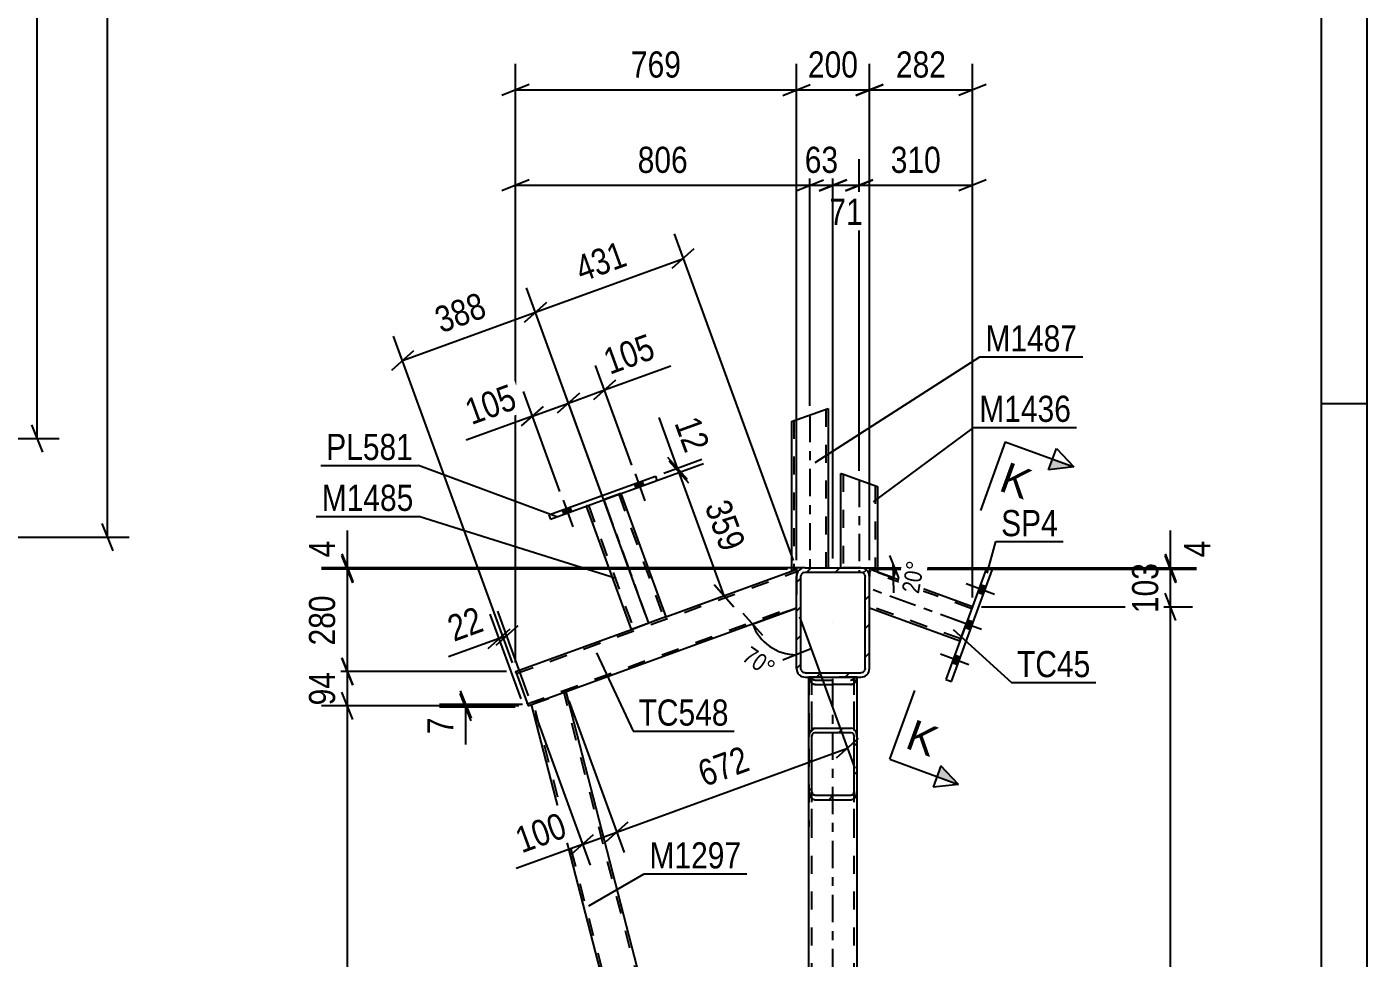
# Model space of a CAD drawing. Header units: millimetres. Extents: x -74 to 767, y -422 to 172.
# Drawn here: x 619.8 to 766.6, y -184.5 to -82.5 of the extents above; entities that cross this region are included whole.
import ezdxf

# ---------------------------------------------------------------- set-up
doc = ezdxf.new("R2010")
doc.units = ezdxf.units.MM
doc.linetypes.add('DXK_LINE_DOT2', pattern=[3.9198, 1.9599, -1.9599])
doc.linetypes.add('DXK_LINE_DOT3', pattern=[5.9187, 2.979, -0.9799, 0.9799, -0.9799])
doc.styles.add('Arial', font='ARIAL.TTF', dxfattribs={"height": 0.2})
doc.styles.add('Arial Narrow', font='ARIALN.TTF', dxfattribs={"height": 0.2})

# ---------------------------------------------------------------- blocks, each defined once
blk = doc.blocks.new('Unknown-389632863-1162')
at = {"color": 5, "linetype": 'Continuous'}
for p, q in [((766.64, -421.78), (766.64, 172.22)), ((761.64, -416.78), (761.64, 167.22)), ((766.64, -123.78), (761.64, -123.78))]:
    blk.add_line(p, q, dxfattribs=at)
blk = doc.blocks.new('Bolt-389632863-1843 - 1807')
at = {"linetype": 'Continuous'}
for points in [[(724.57, -144.68), (724.87, -143.85), (724.27, -143.63), (723.97, -144.46)], [(724.57, -144.68), (724.87, -143.85), (724.27, -143.63), (723.97, -144.46)], [(724.57, -144.68), (724.87, -143.85), (724.27, -143.63), (723.97, -144.46)], [(723.16, -148.53), (723.47, -147.7), (722.86, -147.48), (722.56, -148.31)], [(723.16, -148.53), (723.47, -147.7), (722.86, -147.48), (722.56, -148.31)], [(721.76, -152.38), (722.06, -151.56), (721.46, -151.34), (721.16, -152.16)], [(721.76, -152.38), (722.06, -151.56), (721.46, -151.34), (721.16, -152.16)], [(721.76, -152.38), (722.06, -151.56), (721.46, -151.34), (721.16, -152.16)]]:
    blk.add_hatch(color=1, dxfattribs=at).paths.add_polyline_path(points)
at = {"color": 1, "linetype": 'Continuous'}
for p, q in [((725.81, -144.66), (722.69, -143.52)), ((725.81, -144.66), (722.69, -143.52)), ((725.81, -144.66), (722.69, -143.52)), ((724.87, -143.85), (724.27, -143.63)), ((724.87, -143.85), (724.27, -143.63)), ((724.87, -143.85), (724.27, -143.63)), ((724.57, -144.68), (723.97, -144.46)), ((724.57, -144.68), (723.97, -144.46)), ((724.57, -144.68), (723.97, -144.46)), ((724.4, -148.51), (721.29, -147.38)), ((724.4, -148.51), (721.29, -147.38)), ((723.47, -147.7), (722.86, -147.48)), ((723.47, -147.7), (722.86, -147.48)), ((723.16, -148.53), (722.56, -148.31)), ((723.16, -148.53), (722.56, -148.31)), ((723, -152.37), (719.88, -151.23)), ((723, -152.37), (719.88, -151.23)), ((723, -152.37), (719.88, -151.23)), ((721.76, -152.38), (721.16, -152.16)), ((721.76, -152.38), (721.16, -152.16)), ((721.76, -152.38), (721.16, -152.16)), ((722.06, -151.56), (721.46, -151.34)), ((722.06, -151.56), (721.46, -151.34)), ((722.06, -151.56), (721.46, -151.34))]:
    blk.add_line(p, q, dxfattribs=at)
blk = doc.blocks.new('Part-389632863-1917 - 1807')
at = {"color": 2, "linetype": 'Continuous'}
for p, q in [((712.12, -141.91), (712.12, -142.7)), ((723.4, -146.02), (712.98, -142.23)), ((722.03, -149.78), (712.12, -146.17))]:
    blk.add_line(p, q, dxfattribs=at)
at = {"color": 7, "linetype": 'DXK_LINE_DOT2'}
for p, q in [((712.98, -142.23), (712.12, -141.91)), ((712.12, -141.91), (712.12, -142.42)), ((723.32, -146.24), (712.12, -142.17)), ((712.12, -146.17), (712.12, -142.7)), ((722.11, -149.55), (712.12, -145.91)), ((722.03, -149.78), (723.4, -146.02))]:
    blk.add_line(p, q, dxfattribs=at)
at = {"color": 7, "linetype": 'DXK_LINE_DOT3'}
blk.add_line((722.71, -147.9), (712.12, -144.04), dxfattribs=at)
blk = doc.blocks.new('Part-389632863-39182 - 1807')
at = {"color": 7, "linetype": 'DXK_LINE_DOT2'}
for p, q in [((684.88, -133.61), (681.12, -134.98)), ((681.12, -134.98), (681.12, -134.99)), ((681.12, -134.99), (681.12, -134.98)), ((681.34, -134.9), (686.26, -148.41)), ((684.65, -133.7), (689.57, -147.21)), ((684.88, -133.62), (684.88, -133.61)), ((684.88, -133.61), (684.88, -133.62)), ((686.26, -148.41), (686.28, -148.41)), ((686.28, -148.41), (686.31, -148.39)), ((686.31, -148.39), (686.33, -148.39))]:
    blk.add_line(p, q, dxfattribs=at)
at = {"color": 2, "linetype": 'Continuous'}
for p, q in [((686.04, -148.5), (681.12, -134.99)), ((684.88, -133.62), (689.8, -147.13)), ((689.8, -147.13), (686.04, -148.5))]:
    blk.add_line(p, q, dxfattribs=at)
at = {"color": 7, "linetype": 'DXK_LINE_DOT3'}
blk.add_line((683, -134.3), (687.92, -147.81), dxfattribs=at)
blk = doc.blocks.new('Part-389632863-1940 - 1807')
at = {"color": 2, "linetype": 'Continuous'}
for p, q in [((724.94, -141.79), (720.49, -154)), ((721.09, -154.22), (725.54, -142.01)), ((725.54, -142.01), (724.94, -141.79)), ((720.49, -154), (721.09, -154.22))]:
    blk.add_line(p, q, dxfattribs=at)
blk = doc.blocks.new('Part-389632863-1944 - 1807')
at = {"linetype": 'Continuous'}
h = blk.add_hatch(dxfattribs=at)
h.set_pattern_fill('', scale=0.7, style=0, pattern_type=0)
h.set_pattern_definition([(45, (704.1215, -152.78), (-1.57154, 1.57154), [])])
h.paths.add_polyline_path([(704.12, -142.7), (704.12, -152.78), (704.19, -153.15), (704.4, -153.46), (704.71, -153.67), (705.08, -153.74), (711.16, -153.74), (711.53, -153.67), (711.84, -153.46), (712.05, -153.15), (712.12, -152.78), (712.12, -142.7), (712.05, -142.33), (711.84, -142.02), (711.53, -141.81), (711.16, -141.74), (705.08, -141.74), (704.71, -141.81), (704.4, -142.02), (704.19, -142.33)])
h.paths.add_polyline_path([(704.74, -142.36), (704.9, -142.26), (705.08, -142.22), (711.16, -142.22), (711.35, -142.26), (711.5, -142.36), (711.6, -142.52), (711.64, -142.7), (711.64, -152.78), (711.6, -152.96), (711.5, -153.12), (711.35, -153.22), (711.16, -153.26), (705.08, -153.26), (704.9, -153.22), (704.74, -153.12), (704.64, -152.96), (704.6, -152.78), (704.6, -142.7), (704.64, -142.52)])
at = {"color": 2, "linetype": 'Continuous'}
for p, q in [((704.19, -142.33), (704.12, -142.7)), ((705.08, -141.74), (704.71, -141.81)), ((704.9, -142.26), (705.08, -142.22)), ((705.08, -141.74), (711.16, -141.74)), ((705.08, -142.22), (711.16, -142.22)), ((711.53, -141.81), (711.16, -141.74)), ((711.16, -142.22), (711.35, -142.26)), ((712.12, -142.7), (712.05, -142.33)), ((704.12, -152.78), (704.12, -142.7)), ((704.6, -142.7), (704.64, -142.52)), ((704.6, -152.78), (704.6, -142.7)), ((711.6, -142.52), (711.64, -142.7)), ((711.64, -152.78), (711.64, -142.7)), ((712.12, -152.78), (712.12, -142.7)), ((704.12, -152.78), (704.19, -153.15)), ((704.64, -152.96), (704.6, -152.78)), ((704.71, -153.67), (705.08, -153.74)), ((705.08, -153.26), (704.9, -153.22)), ((705.08, -153.26), (711.16, -153.26)), ((705.08, -153.74), (711.16, -153.74)), ((711.35, -153.22), (711.16, -153.26)), ((711.16, -153.74), (711.53, -153.67)), ((711.64, -152.78), (711.6, -152.96)), ((712.05, -153.15), (712.12, -152.78))]:
    blk.add_line(p, q, dxfattribs=at)
at = {"color": 7, "linetype": 'DXK_LINE_DOT3'}
blk.add_line((708.12, -147.74), (708.12, -147.74), dxfattribs=at)
at = {"color": 2, "linetype": 'Continuous'}
for centre, radius, start, end in [((705.08, -142.7), 0.96, 112.5, 157.5), ((705.08, -142.7), 0.48, 112.5, 157.5), ((711.16, -142.7), 0.48, 22.5, 67.5), ((711.16, -142.7), 0.96, 22.5, 67.5), ((705.08, -152.78), 0.96, 202.5, 247.5), ((705.08, -152.78), 0.48, 202.5, 247.5), ((711.16, -152.78), 0.48, 292.5, 337.5), ((711.16, -152.78), 0.96, 292.5, 337.5)]:
    blk.add_arc(centre, radius, start, end, dxfattribs=at)
blk = doc.blocks.new('Part-389632863-1953 - 1807')
at = {"color": 7, "linetype": 'DXK_LINE_DOT2'}
for p, q in [((705.48, -153.74), (710.76, -153.74)), ((705.48, -166.2), (705.48, -153.74)), ((705.8, -269.34), (705.8, -153.74)), ((710.44, -269.34), (710.44, -153.74)), ((710.76, -166.2), (710.76, -153.74)), ((705.48, -269.34), (705.48, -256.88)), ((710.76, -269.34), (710.76, -256.88)), ((710.76, -269.34), (705.48, -269.34))]:
    blk.add_line(p, q, dxfattribs=at)
at = {"color": 7, "linetype": 'DXK_LINE_DOT3'}
blk.add_line((708.12, -269.34), (708.12, -153.74), dxfattribs=at)
at = {"color": 2, "linetype": 'Continuous'}
for p, q in [((705.48, -256.88), (705.48, -166.2)), ((710.76, -256.88), (710.76, -166.2))]:
    blk.add_line(p, q, dxfattribs=at)
blk = doc.blocks.new('Part-389632863-1958 - 1807')
at = {"color": 7, "linetype": 'DXK_LINE_DOT2'}
for p, q in [((710.76, -153.74), (705.48, -153.74)), ((705.48, -153.74), (705.48, -170.1)), ((705.5, -153.74), (705.53, -153.95)), ((705.8, -170.1), (705.8, -153.74)), ((705.8, -153.74), (705.82, -153.74)), ((705.83, -153.77), (705.82, -153.74)), ((706.12, -154.07), (706, -154.03)), ((706.12, -154.07), (710.12, -154.07)), ((710.24, -154.03), (710.12, -154.07)), ((710.42, -153.74), (710.42, -153.77)), ((710.44, -170.1), (710.44, -153.74)), ((710.71, -153.95), (710.74, -153.74)), ((710.76, -170.1), (710.76, -153.74)), ((705.88, -154.47), (706.12, -154.54)), ((710.12, -154.54), (706.12, -154.54)), ((710.12, -154.54), (710.35, -154.47)), ((710.35, -154.47), (710.37, -154.47))]:
    blk.add_line(p, q, dxfattribs=at)
for centre, radius, start, end in [((706.37, -153.76), 0.863, 192.9985, 235.0231), ((706.25, -153.68), 0.432, 192.9985, 235.0231), ((710, -153.68), 0.432, 304.9769, 347.0015), ((709.87, -153.76), 0.863, 304.9769, 347.0015)]:
    blk.add_arc(centre, radius, start, end, dxfattribs=at)
blk = doc.blocks.new('Part-389632863-1960 - 1807')
at = {"linetype": 'Continuous'}
h = blk.add_hatch(dxfattribs=at)
h.set_pattern_fill('', scale=0.7, style=0, pattern_type=0)
h.set_pattern_definition([(45, (705.4815, -166.197), (-1.57154, 1.57154), [])])
h.paths.add_polyline_path([(705.48, -160.27), (705.48, -166.2), (705.53, -166.56), (705.67, -166.87), (705.88, -167.07), (706.12, -167.15), (710.12, -167.15), (710.37, -167.07), (710.57, -166.87), (710.71, -166.56), (710.76, -166.2), (710.76, -160.27), (710.71, -159.91), (710.57, -159.6), (710.37, -159.39), (710.12, -159.32), (706.12, -159.32), (705.88, -159.39), (705.67, -159.6), (705.53, -159.91)])
h.paths.add_polyline_path([(705.9, -159.93), (706, -159.83), (706.12, -159.79), (710.12, -159.79), (710.24, -159.83), (710.35, -159.93), (710.42, -160.09), (710.44, -160.27), (710.44, -166.2), (710.42, -166.38), (710.35, -166.53), (710.24, -166.64), (710.12, -166.67), (706.12, -166.67), (706, -166.64), (705.9, -166.53), (705.83, -166.38), (705.8, -166.2), (705.8, -160.27), (705.83, -160.09)])
at = {"color": 2, "linetype": 'Continuous'}
for p, q in [((705.48, -160.27), (705.48, -153.74)), ((710.76, -160.27), (710.76, -153.74)), ((705.53, -159.91), (705.48, -160.27)), ((706.12, -159.32), (705.88, -159.39)), ((706, -159.83), (706.12, -159.79)), ((706.12, -159.32), (710.12, -159.32)), ((706.12, -159.79), (710.12, -159.79)), ((710.37, -159.39), (710.12, -159.32)), ((710.12, -159.79), (710.24, -159.83)), ((710.76, -160.27), (710.71, -159.91)), ((705.48, -166.2), (705.48, -160.27)), ((705.8, -160.27), (705.83, -160.09)), ((705.8, -166.2), (705.8, -160.27)), ((710.42, -160.09), (710.44, -160.27)), ((710.44, -166.2), (710.44, -160.27)), ((710.76, -166.2), (710.76, -160.27)), ((705.48, -166.2), (705.53, -166.56)), ((705.83, -166.38), (705.8, -166.2)), ((705.88, -167.07), (706.12, -167.15)), ((706.12, -166.67), (706, -166.64)), ((706.12, -166.67), (710.12, -166.67)), ((706.12, -167.15), (710.12, -167.15)), ((710.24, -166.64), (710.12, -166.67)), ((710.12, -167.15), (710.37, -167.07)), ((710.44, -166.2), (710.42, -166.38)), ((710.71, -166.56), (710.76, -166.2))]:
    blk.add_line(p, q, dxfattribs=at)
at = {"color": 7, "linetype": 'DXK_LINE_DOT2'}
for p, q in [((705.48, -153.74), (710.76, -153.74)), ((705.53, -153.95), (705.5, -153.74)), ((705.8, -166.2), (705.8, -153.74)), ((705.82, -153.74), (705.83, -153.77)), ((706, -154.03), (706.12, -154.07)), ((706.12, -154.07), (710.12, -154.07)), ((710.12, -154.07), (710.24, -154.03)), ((710.44, -153.74), (710.42, -153.74)), ((710.42, -153.77), (710.42, -153.74)), ((710.44, -166.2), (710.44, -153.74)), ((710.74, -153.74), (710.71, -153.95)), ((706.12, -154.54), (705.88, -154.47)), ((706.12, -154.54), (710.12, -154.54)), ((710.37, -154.47), (710.12, -154.54)), ((705.48, -166.2), (705.48, -160.27)), ((710.76, -166.2), (710.76, -160.27))]:
    blk.add_line(p, q, dxfattribs=at)
for centre, radius, start, end in [((706.37, -153.76), 0.863, 192.9985, 235.0231), ((706.25, -153.68), 0.432, 192.9985, 235.0231), ((710, -153.68), 0.432, 304.9769, 347.0015), ((709.87, -153.76), 0.863, 304.9769, 347.0015)]:
    blk.add_arc(centre, radius, start, end, dxfattribs=at)
at = {"color": 2, "linetype": 'Continuous'}
for centre, radius, start, end in [((706.37, -160.1), 0.863, 124.9769, 167.0015), ((706.25, -160.18), 0.432, 124.9769, 167.0015), ((710, -160.18), 0.432, 12.9985, 55.0231), ((709.87, -160.1), 0.863, 12.9985, 55.0231), ((706.37, -166.37), 0.863, 192.9985, 235.0231), ((706.25, -166.28), 0.432, 192.9985, 235.0231), ((710, -166.28), 0.432, 304.9769, 347.0015), ((709.87, -166.37), 0.863, 304.9769, 347.0015)]:
    blk.add_arc(centre, radius, start, end, dxfattribs=at)
blk = doc.blocks.new('Part-389632863-36375 - 1807')
at = {"color": 7, "linetype": 'DXK_LINE_DOT2'}
for p, q in [((673.43, -153.34), (704.12, -142.17)), ((703.59, -142.11), (704.12, -141.91)), ((704.12, -141.91), (704.12, -142.06)), ((704.12, -142.7), (704.12, -146.17)), ((674.63, -156.65), (704.12, -145.91)), ((686.04, -148.5), (689.8, -147.13)), ((673.35, -153.11), (673.36, -153.15)), ((673.36, -153.15), (673.4, -153.25)), ((675.11, -156.73), (678.89, -155.35)), ((674.62, -156.59), (674.63, -156.63)), ((674.63, -156.63), (674.63, -156.65)), ((674.63, -156.65), (674.63, -156.63))]:
    blk.add_line(p, q, dxfattribs=at)
at = {"color": 2, "linetype": 'Continuous'}
for p, q in [((689.8, -147.13), (703.59, -142.11)), ((704.12, -141.91), (704.12, -141.95)), ((704.12, -141.95), (704.12, -142.06)), ((704.12, -142.06), (704.12, -142.42)), ((704.12, -142.42), (704.12, -142.7)), ((704.12, -146.17), (678.89, -155.35)), ((673.35, -153.11), (686.04, -148.5)), ((673.35, -153.11), (673.51, -153.56)), ((673.51, -153.56), (674.72, -156.87)), ((674.72, -156.87), (675.11, -156.73))]:
    blk.add_line(p, q, dxfattribs=at)
blk = doc.blocks.new('Part-389632863-36376 - 1807')
at = {"color": 2, "linetype": 'Continuous'}
for p, q in [((678.89, -155.35), (675.57, -156.56)), ((705.48, -258.37), (678.89, -155.35)), ((675.11, -156.73), (675.15, -156.72)), ((704.18, -269.34), (675.11, -156.73)), ((675.15, -156.72), (675.57, -156.56)), ((704.18, -269.34), (705.08, -269.34))]:
    blk.add_line(p, q, dxfattribs=at)
at = {"color": 7, "linetype": 'DXK_LINE_DOT2'}
for p, q in [((705.48, -259.33), (678.66, -155.44)), ((678.85, -155.37), (678.89, -155.35)), ((675.24, -156.68), (675.57, -156.56)), ((675.36, -156.64), (675.34, -156.65)), ((675.34, -156.65), (675.36, -156.64)), ((704.43, -269.34), (675.34, -156.65)), ((675.39, -156.63), (675.36, -156.64)), ((705.48, -269.34), (705.48, -258.37)), ((705.08, -269.34), (705.48, -269.34))]:
    blk.add_line(p, q, dxfattribs=at)
blk = doc.blocks.new('Part-389632863-39180 - 1807')
at = {"color": 2, "linetype": 'Continuous'}
for p, q in [((708.98, -141.74), (708.98, -131.41)), ((708.98, -131.41), (709.02, -131.42)), ((709.02, -131.42), (709.12, -131.46)), ((709.12, -131.46), (709.46, -131.58)), ((709.46, -131.58), (712.98, -132.86)), ((712.98, -132.86), (712.98, -142.23)), ((711.16, -141.74), (712.12, -141.74)), ((712.12, -141.74), (712.12, -141.91)), ((712.94, -142.21), (712.12, -141.91)), ((712.98, -142.23), (712.94, -142.21))]:
    blk.add_line(p, q, dxfattribs=at)
at = {"color": 7, "linetype": 'DXK_LINE_DOT2'}
for p, q in [((709.12, -131.46), (709.37, -131.55)), ((709.22, -131.49), (709.22, -141.74)), ((709.22, -131.49), (709.24, -131.5)), ((709.27, -131.51), (709.46, -131.58)), ((712.74, -132.77), (712.74, -142.14)), ((711.16, -141.74), (708.98, -141.74)), ((712.98, -142.23), (712.98, -142.23))]:
    blk.add_line(p, q, dxfattribs=at)
at = {"color": 7, "linetype": 'DXK_LINE_DOT3'}
blk.add_line((710.98, -132.13), (710.98, -142.23), dxfattribs=at)
blk = doc.blocks.new('Part-389632863-39183 - 1807')
at = {"color": 2, "linetype": 'Continuous'}
for p, q in [((677.01, -135.97), (688.66, -131.73)), ((688.66, -131.73), (688.82, -132.18)), ((677.17, -136.42), (688.82, -132.18)), ((677.01, -135.97), (677.17, -136.42))]:
    blk.add_line(p, q, dxfattribs=at)
blk = doc.blocks.new('Part-389632863-39186 - 1807')
at = {"color": 2, "linetype": 'Continuous'}
for p, q in [((703.59, -125.74), (707.59, -124.29)), ((707.59, -124.29), (707.59, -141.74)), ((703.59, -125.74), (703.59, -142.11)), ((704.12, -141.91), (703.59, -142.11)), ((705.08, -141.74), (704.12, -141.74)), ((704.12, -141.74), (704.12, -141.91))]:
    blk.add_line(p, q, dxfattribs=at)
at = {"color": 7, "linetype": 'DXK_LINE_DOT2'}
for p, q in [((707.35, -124.37), (707.35, -141.74)), ((703.83, -125.65), (703.83, -142.02)), ((703.83, -125.65), (703.85, -125.65)), ((705.08, -141.74), (707.59, -141.74))]:
    blk.add_line(p, q, dxfattribs=at)
at = {"color": 7, "linetype": 'DXK_LINE_DOT3'}
blk.add_line((705.59, -125.01), (705.59, -142.11), dxfattribs=at)
blk = doc.blocks.new('Bolt-389632863-39188 - 1807')
at = {"linetype": 'Continuous'}
for points in [[(687.19, -132.26), (686.37, -132.56), (686.53, -133.02), (687.36, -132.71)], [(679.3, -135.14), (678.47, -135.44), (678.64, -135.89), (679.47, -135.59)]]:
    blk.add_hatch(color=1, dxfattribs=at).paths.add_polyline_path(points)
at = {"color": 1, "linetype": 'Continuous'}
for p, q in [((686.44, -131.47), (687.51, -134.41)), ((686.37, -132.56), (686.53, -133.02)), ((687.19, -132.26), (687.36, -132.71)), ((678.55, -134.35), (679.61, -137.28)), ((678.47, -135.44), (678.64, -135.89)), ((679.3, -135.14), (679.47, -135.59))]:
    blk.add_line(p, q, dxfattribs=at)
blk = doc.blocks.new('Bolt-389632863-39189 - 1807')
at = {"linetype": 'Continuous'}
for points in [[(687.19, -132.26), (686.37, -132.56), (686.53, -133.02), (687.36, -132.71)], [(679.3, -135.14), (678.47, -135.44), (678.64, -135.89), (679.47, -135.59)]]:
    blk.add_hatch(color=1, dxfattribs=at).paths.add_polyline_path(points)
at = {"color": 1, "linetype": 'Continuous'}
for p, q in [((686.44, -131.47), (687.51, -134.41)), ((686.37, -132.56), (686.53, -133.02)), ((687.19, -132.26), (687.36, -132.71)), ((678.55, -134.35), (679.61, -137.28)), ((678.47, -135.44), (678.64, -135.89)), ((679.3, -135.14), (679.47, -135.59))]:
    blk.add_line(p, q, dxfattribs=at)
blk = doc.blocks.new('StraightDimension-389632863-6539 - 5629')
at = {"color": 7, "linetype": 'Continuous'}
for p, q in [((621.54, -1.5), (620.34, 1.5)), ((598.27, 0), (623.34, 0)), ((620.94, -127.6), (620.94, 0)), ((620.34, -126.1), (621.54, -129.1)), ((598.27, -127.6), (623.34, -127.6))]:
    blk.add_line(p, q, dxfattribs=at)
at = {"color": 0}
blk.add_wipeout([(620.19, -59.54), (615.99, -59.54), (615.99, -68.06), (620.19, -68.06)], dxfattribs=at)
at = {"color": 3, "style": 'Arial Narrow'}
blk.add_text('3190', height=2.863, rotation=90.0002, dxfattribs=at).set_placement((619.59, -67.46))
blk = doc.blocks.new('StraightDimension-389632863-22105 - 5629')
at = {"color": 7, "linetype": 'Continuous'}
for p, q in [((629.24, 4.5), (628.04, 7.5)), ((598.27, 6), (631.04, 6)), ((628.64, -138.4), (628.64, 6)), ((628.04, -136.9), (629.24, -139.9)), ((598.27, -138.4), (631.04, -138.4))]:
    blk.add_line(p, q, dxfattribs=at)
at = {"color": 0}
blk.add_wipeout([(627.89, -61.94), (623.69, -61.94), (623.69, -70.46), (627.89, -70.46)], dxfattribs=at)
at = {"color": 3, "style": 'Arial Narrow'}
blk.add_text('3610', height=2.863, rotation=90.0002, dxfattribs=at).set_placement((627.29, -69.86))
blk = doc.blocks.new('StraightDimension-389632863-25376 - 1807')
at = {"color": 7, "linetype": 'Continuous'}
for p, q in [((745.69, -147.52), (744.49, -144.52)), ((724.4, -146.02), (747.49, -146.02)), ((745.09, -279.27), (745.09, -146.02)), ((744.49, -277.77), (745.69, -280.77)), ((724.4, -279.27), (747.49, -279.27))]:
    blk.add_line(p, q, dxfattribs=at)
at = {"color": 0}
blk.add_wipeout([(744.34, -208.39), (740.14, -208.39), (740.14, -216.9), (744.34, -216.9)], dxfattribs=at)
at = {"color": 3, "style": 'Arial Narrow'}
blk.add_text('3331', height=2.863, rotation=90.0002, dxfattribs=at).set_placement((743.74, -216.3))
blk = doc.blocks.new('StraightDimension-389632863-38907 - 1807')
at = {"color": 7, "linetype": 'Continuous'}
for p, q in [((679.2, -156.31), (685.25, -172.94)), ((675.45, -157.67), (681.51, -174.31)), ((685.64, -169.61), (683.23, -171.77)), ((679.48, -173.13), (681.89, -170.97)), ((680.69, -172.05), (684.43, -170.69))]:
    blk.add_line(p, q, dxfattribs=at)
at = {"color": 0}
blk.add_wipeout([(679.94, -171.53), (678.5, -167.58), (672.22, -169.87), (673.66, -173.81)], dxfattribs=at)
at = {"color": 7, "linetype": 'Continuous'}
blk.add_line((680.69, -172.05), (673.42, -174.7), dxfattribs=at)
blk.add_line((680.69, -172.05), (673.42, -174.7), dxfattribs=at)
at = {"color": 3, "style": 'Arial Narrow'}
blk.add_text('100', height=2.863, rotation=20.002, dxfattribs=at).set_placement((674.02, -173.04))
blk = doc.blocks.new('StraightDimension-389632863-25375 - 1807')
at = {"color": 7, "linetype": 'Continuous'}
for p, q in [((744.49, -140.41), (745.69, -143.41)), ((713.12, -141.91), (747.49, -141.91)), ((745.09, -146.02), (745.09, -141.91)), ((745.69, -147.52), (744.49, -144.52)), ((724.4, -146.02), (747.49, -146.02))]:
    blk.add_line(p, q, dxfattribs=at)
at = {"color": 0}
blk.add_wipeout([(744.34, -140.62), (740.14, -140.62), (740.14, -147.31), (744.34, -147.31)], dxfattribs=at)
at = {"color": 3, "style": 'Arial Narrow'}
blk.add_text('103', height=2.863, rotation=90.0002, dxfattribs=at).set_placement((743.74, -146.71))
blk = doc.blocks.new('AngleDimension-389632863-38952 - 1807')
at = {"color": 7, "linetype": 'Continuous'}
for p, q in [((698.24, -146.71), (700.39, -149.12)), ((699.32, -147.92), (704.12, -146.17)), ((703.18, -146.51), (699.32, -147.92)), ((704.12, -151.28), (704.12, -146.17)), ((705.62, -150.68), (702.62, -151.88))]:
    blk.add_line(p, q, dxfattribs=at)
blk.add_arc((704.12, -146.17), 5.11, 199.9999, 270, dxfattribs=at)
at = {"color": 0}
blk.add_wipeout([(701, -154.38), (702.61, -152.08), (699.08, -149.61), (697.48, -151.91)], dxfattribs=at)
at = {"color": 3, "style": 'Arial Narrow'}
blk.add_text('70°', height=1.909, rotation=-35.002, dxfattribs=at).set_placement((698.03, -151.81))
blk = doc.blocks.new('StraightDimension-389632863-38792 - 1807')
at = {"color": 7, "linetype": 'Continuous'}
for p, q in [((654.33, -140.41), (655.53, -143.41)), ((703.12, -141.91), (652.08, -141.91)), ((654.93, -153.11), (654.93, -141.91)), ((655.53, -154.61), (654.33, -151.61)), ((672.35, -153.11), (652.08, -153.11))]:
    blk.add_line(p, q, dxfattribs=at)
at = {"color": 0}
blk.add_wipeout([(654.18, -144.17), (649.98, -144.17), (649.98, -150.86), (654.18, -150.86)], dxfattribs=at)
at = {"color": 3, "style": 'Arial Narrow'}
blk.add_text('280', height=2.863, rotation=90.0002, dxfattribs=at).set_placement((653.58, -150.26))
blk = doc.blocks.new('StraightDimension-389632863-43307 - 1807')
at = {"color": 7, "linetype": 'Continuous'}
for p, q in [((703.78, -140.97), (690.75, -105.18)), ((690.52, -108.94), (692.93, -106.78)), ((675.52, -113.76), (691.73, -107.86)), ((687.57, -146.87), (674.55, -111.08)), ((676.73, -112.68), (674.32, -114.84))]:
    blk.add_line(p, q, dxfattribs=at)
at = {"color": 0}
blk.add_wipeout([(686.51, -108.96), (685.07, -105.01), (678.79, -107.3), (680.23, -111.25)], dxfattribs=at)
at = {"color": 3, "style": 'Arial Narrow'}
blk.add_text('431', height=2.863, rotation=20.002, dxfattribs=at).set_placement((680.59, -110.48))
blk = doc.blocks.new('StraightDimension-389632863-38975 - 1807')
at = {"color": 7, "linetype": 'Continuous'}
for p, q in [((712.12, -140.91), (712.12, -86.56)), ((723.4, -145.02), (723.4, -86.56)), ((710.62, -90.01), (713.62, -88.81)), ((712.12, -89.41), (723.4, -89.41)), ((724.9, -88.81), (721.9, -90.01))]:
    blk.add_line(p, q, dxfattribs=at)
at = {"color": 0}
blk.add_wipeout([(721.1, -88.66), (721.1, -84.46), (714.42, -84.46), (714.42, -88.66)], dxfattribs=at)
at = {"color": 3, "style": 'Arial Narrow'}
blk.add_text('282', height=2.863, dxfattribs=at).set_placement((715.02, -88.06))
blk = doc.blocks.new('StraightDimension-389632863-38846 - 1807')
at = {"color": 7, "linetype": 'Continuous'}
for p, q in [((667.28, -155.23), (668.48, -158.23)), ((668.48, -158.53), (667.28, -155.53)), ((674.11, -156.73), (665.03, -156.73)), ((673.29, -157.03), (665.03, -157.03)), ((667.88, -157.03), (667.88, -156.73)), ((667.88, -157.03), (667.88, -161.1)), ((667.88, -157.03), (667.88, -161.1))]:
    blk.add_line(p, q, dxfattribs=at)
at = {"color": 0}
blk.add_wipeout([(667.13, -157.55), (662.93, -157.55), (662.93, -160.58), (667.13, -160.58)], dxfattribs=at)
at = {"color": 3, "style": 'Arial Narrow'}
blk.add_text('7', height=2.86, rotation=90.0002, dxfattribs=at).set_placement((666.53, -159.98))
blk = doc.blocks.new('StraightDimension-389632863-38976 - 1807')
at = {"color": 7, "linetype": 'Continuous'}
for p, q in [((704.12, -140.91), (704.12, -86.56)), ((712.12, -140.91), (712.12, -86.56)), ((702.62, -90.01), (705.62, -88.81)), ((704.12, -89.41), (712.12, -89.41)), ((713.62, -88.81), (710.62, -90.01))]:
    blk.add_line(p, q, dxfattribs=at)
at = {"color": 0}
blk.add_wipeout([(711.46, -88.66), (711.46, -84.46), (704.78, -84.46), (704.78, -88.66)], dxfattribs=at)
at = {"color": 3, "style": 'Arial Narrow'}
blk.add_text('200', height=2.863, dxfattribs=at).set_placement((705.38, -88.06))
blk = doc.blocks.new('StraightDimension-389632863-38867 - 1807')
at = {"color": 7, "linetype": 'Continuous'}
for p, q in [((673.95, -156.09), (670.58, -146.82)), ((674.77, -155.79), (671.4, -146.52)), ((673.58, -148.12), (671.17, -150.28)), ((670.35, -150.58), (672.76, -148.42)), ((671.55, -149.5), (672.37, -149.2))]:
    blk.add_line(p, q, dxfattribs=at)
at = {"color": 0}
blk.add_wipeout([(670.8, -148.97), (669.37, -145.03), (664.8, -146.69), (666.24, -150.64)], dxfattribs=at)
at = {"color": 7, "linetype": 'Continuous'}
blk.add_line((671.55, -149.5), (666, -151.52), dxfattribs=at)
blk.add_line((671.55, -149.5), (666, -151.52), dxfattribs=at)
at = {"color": 3, "style": 'Arial Narrow'}
blk.add_text('22', height=2.863, rotation=20.002, dxfattribs=at).set_placement((666.6, -149.87))
blk = doc.blocks.new('StraightDimension-389632863-43308 - 1807')
at = {"color": 7, "linetype": 'Continuous'}
for p, q in [((687.57, -146.87), (674.55, -111.08)), ((674.32, -114.84), (676.73, -112.68)), ((660.95, -119.06), (675.52, -113.76)), ((673.01, -152.17), (659.98, -116.38)), ((662.16, -117.98), (659.75, -120.14))]:
    blk.add_line(p, q, dxfattribs=at)
at = {"color": 0}
blk.add_wipeout([(671.12, -114.56), (669.69, -110.62), (663.4, -112.9), (664.84, -116.85)], dxfattribs=at)
at = {"color": 3, "style": 'Arial Narrow'}
blk.add_text('388', height=2.863, rotation=20.002, dxfattribs=at).set_placement((665.2, -116.08))
blk = doc.blocks.new('StraightDimension-389632863-25374 - 1807')
at = {"color": 7, "linetype": 'Continuous'}
for p, q in [((745.09, -141.74), (745.09, -137.66)), ((745.09, -141.74), (745.09, -137.66)), ((744.49, -140.24), (745.69, -143.24)), ((745.69, -143.41), (744.49, -140.41)), ((712.16, -141.74), (747.94, -141.74)), ((713.12, -141.91), (747.94, -141.91)), ((745.09, -141.91), (745.09, -141.74))]:
    blk.add_line(p, q, dxfattribs=at)
at = {"color": 0}
blk.add_wipeout([(750.04, -138.19), (745.84, -138.19), (745.84, -141.22), (750.04, -141.22)], dxfattribs=at)
at = {"color": 3, "style": 'Arial Narrow'}
blk.add_text('4', height=2.86, rotation=90.0002, dxfattribs=at).set_placement((749.44, -140.61))
blk = doc.blocks.new('AngleDimension-389632863-28954 - 1807')
at = {"color": 7, "linetype": 'Continuous'}
for p, q in [((714.32, -140.41), (715.52, -143.41)), ((714.92, -141.91), (712.12, -141.91)), ((714.75, -142.87), (712.12, -141.91)), ((713.06, -142.26), (714.75, -142.87)), ((714.8, -144.48), (714.7, -141.25))]:
    blk.add_line(p, q, dxfattribs=at)
blk.add_arc((712.12, -141.91), 2.8, 340.0003, 0, dxfattribs=at)
at = {"color": 0}
blk.add_wipeout([(718.6, -140.87), (715.84, -140.38), (715.09, -144.62), (717.85, -145.11)], dxfattribs=at)
at = {"color": 3, "style": 'Arial Narrow'}
blk.add_text('20°', height=1.909, rotation=80.0021, dxfattribs=at).set_placement((717.52, -144.65))
blk = doc.blocks.new('StraightDimension-389632863-38791 - 1807')
at = {"color": 7, "linetype": 'Continuous'}
for p, q in [((654.93, -141.74), (654.93, -137.66)), ((654.93, -141.74), (654.93, -137.66)), ((654.33, -140.24), (655.53, -143.24)), ((655.53, -143.41), (654.33, -140.41)), ((704.08, -141.74), (652.08, -141.74)), ((703.12, -141.91), (652.08, -141.91)), ((654.93, -141.91), (654.93, -141.74))]:
    blk.add_line(p, q, dxfattribs=at)
at = {"color": 0}
blk.add_wipeout([(654.18, -138.19), (649.98, -138.19), (649.98, -141.22), (654.18, -141.22)], dxfattribs=at)
at = {"color": 3, "style": 'Arial Narrow'}
blk.add_text('4', height=2.86, rotation=90.0002, dxfattribs=at).set_placement((653.58, -140.61))
blk = doc.blocks.new('StraightDimension-389632863-43451 - 1807')
at = {"color": 7, "linetype": 'Continuous'}
for p, q in [((673.35, -152.11), (673.35, -97)), ((705.59, -124.01), (705.59, -97)), ((674.85, -99.25), (671.85, -100.45)), ((704.09, -100.45), (707.09, -99.25)), ((673.35, -99.85), (705.59, -99.85))]:
    blk.add_line(p, q, dxfattribs=at)
at = {"color": 0}
blk.add_wipeout([(692.81, -99.1), (692.81, -94.9), (686.13, -94.9), (686.13, -99.1)], dxfattribs=at)
at = {"color": 3, "style": 'Arial Narrow'}
blk.add_text('806', height=2.863, dxfattribs=at).set_placement((686.73, -98.5))
blk = doc.blocks.new('StraightDimension-389632863-38793 - 1807')
at = {"color": 7, "linetype": 'Continuous'}
for p, q in [((654.33, -151.61), (655.53, -154.61)), ((672.35, -153.11), (652.08, -153.11)), ((654.93, -156.87), (654.93, -153.11)), ((655.53, -158.37), (654.33, -155.37)), ((673.72, -156.87), (652.08, -156.87))]:
    blk.add_line(p, q, dxfattribs=at)
at = {"color": 0}
blk.add_wipeout([(654.18, -152.56), (649.98, -152.56), (649.98, -157.42), (654.18, -157.42)], dxfattribs=at)
at = {"color": 3, "style": 'Arial Narrow'}
blk.add_text('94', height=2.863, rotation=90.0002, dxfattribs=at).set_placement((653.58, -156.82))
blk = doc.blocks.new('StraightDimension-389632863-38794 - 1807')
at = {"color": 7, "linetype": 'Continuous'}
for p, q in [((655.53, -158.37), (654.33, -155.37)), ((673.72, -156.87), (652.08, -156.87)), ((654.93, -269.34), (654.93, -156.87)), ((654.33, -267.84), (655.53, -270.84)), ((703.18, -269.34), (652.08, -269.34))]:
    blk.add_line(p, q, dxfattribs=at)
at = {"color": 0}
blk.add_wipeout([(654.18, -208.85), (649.98, -208.85), (649.98, -217.36), (654.18, -217.36)], dxfattribs=at)
at = {"color": 3, "style": 'Arial Narrow'}
blk.add_text('2812', height=2.863, rotation=90.0002, dxfattribs=at).set_placement((653.58, -216.76))
blk = doc.blocks.new('StraightDimension-389632863-38906 - 1807')
at = {"color": 7, "linetype": 'Continuous'}
for p, q in [((704.46, -147.11), (710.52, -163.75)), ((679.2, -156.31), (685.25, -172.94)), ((684.43, -170.69), (709.7, -161.49)), ((708.49, -162.57), (710.9, -160.42)), ((685.64, -169.61), (683.23, -171.77))]:
    blk.add_line(p, q, dxfattribs=at)
at = {"color": 0}
blk.add_wipeout([(699.95, -164.24), (698.51, -160.3), (692.23, -162.58), (693.67, -166.53)], dxfattribs=at)
at = {"color": 3, "style": 'Arial Narrow'}
blk.add_text('672', height=2.863, rotation=20.002, dxfattribs=at).set_placement((694.03, -165.76))
blk = doc.blocks.new('StraightDimension-389632863-38977 - 1807')
at = {"color": 7, "linetype": 'Continuous'}
for p, q in [((673.35, -152.11), (673.35, -86.56)), ((704.12, -140.91), (704.12, -86.56)), ((674.85, -88.81), (671.85, -90.01)), ((673.35, -89.41), (704.12, -89.41)), ((702.62, -90.01), (705.62, -88.81))]:
    blk.add_line(p, q, dxfattribs=at)
at = {"color": 0}
blk.add_wipeout([(692.08, -88.66), (692.08, -84.46), (685.39, -84.46), (685.39, -88.66)], dxfattribs=at)
at = {"color": 3, "style": 'Arial Narrow'}
blk.add_text('769', height=2.863, dxfattribs=at).set_placement((685.99, -88.06))
blk = doc.blocks.new('StraightDimension-389632863-43330 - 1807')
at = {"color": 7, "linetype": 'Continuous'}
for p, q in [((686.1, -130.53), (682.11, -119.59)), ((682.66, -133.36), (678.17, -121.03)), ((684.29, -121.19), (681.88, -123.35)), ((677.94, -124.78), (680.35, -122.63)), ((679.14, -123.71), (683.09, -122.27))]:
    blk.add_line(p, q, dxfattribs=at)
at = {"color": 0}
blk.add_wipeout([(689.61, -119.1), (688.17, -115.15), (681.89, -117.44), (683.33, -121.39)], dxfattribs=at)
at = {"color": 7, "linetype": 'Continuous'}
blk.add_line((683.09, -122.27), (690.36, -119.62), dxfattribs=at)
blk.add_line((683.09, -122.27), (690.36, -119.62), dxfattribs=at)
at = {"color": 3, "style": 'Arial Narrow'}
blk.add_text('105', height=2.863, rotation=20.002, dxfattribs=at).set_placement((683.68, -120.62))
blk = doc.blocks.new('StraightDimension-389632863-43331 - 1807')
at = {"color": 7, "linetype": 'Continuous'}
for p, q in [((682.66, -133.36), (678.17, -121.03)), ((678.2, -133.41), (674.22, -122.46)), ((680.35, -122.63), (677.94, -124.78)), ((673.99, -126.22), (676.4, -124.07)), ((675.2, -125.14), (679.14, -123.71))]:
    blk.add_line(p, q, dxfattribs=at)
at = {"color": 0}
blk.add_wipeout([(674.45, -124.62), (673.01, -120.67), (666.73, -122.96), (668.16, -126.9)], dxfattribs=at)
at = {"color": 7, "linetype": 'Continuous'}
blk.add_line((675.2, -125.14), (667.93, -127.79), dxfattribs=at)
blk.add_line((675.2, -125.14), (667.93, -127.79), dxfattribs=at)
at = {"color": 3, "style": 'Arial Narrow'}
blk.add_text('105', height=2.863, rotation=20.002, dxfattribs=at).set_placement((668.52, -126.13))
blk = doc.blocks.new('StraightDimension-389632863-43354 - 1807')
at = {"color": 7, "linetype": 'Continuous'}
for p, q in [((685.82, -133.28), (693.93, -130.32)), ((692.33, -132.5), (690.17, -130.09)), ((691.25, -131.3), (696.17, -144.81)), ((690.73, -146.79), (698.85, -143.83)), ((695.09, -143.6), (697.24, -146.01))]:
    blk.add_line(p, q, dxfattribs=at)
at = {"color": 0}
blk.add_wipeout([(695.56, -140.94), (699.5, -139.5), (697.22, -133.22), (693.27, -134.66)], dxfattribs=at)
at = {"color": 3, "style": 'Arial Narrow'}
blk.add_text('359', height=2.863, rotation=-69.9983, dxfattribs=at).set_placement((694.04, -135.01))
blk = doc.blocks.new('StraightDimension-389632863-43355 - 1807')
at = {"color": 7, "linetype": 'Continuous'}
for p, q in [((685.82, -133.28), (693.93, -130.32)), ((689.6, -131.39), (693.76, -129.87)), ((690.01, -129.64), (692.16, -132.05)), ((692.33, -132.5), (690.17, -130.09)), ((691.09, -130.85), (691.25, -131.3))]:
    blk.add_line(p, q, dxfattribs=at)
at = {"color": 0}
blk.add_wipeout([(691.61, -130.1), (695.56, -128.66), (693.9, -124.1), (689.95, -125.53)], dxfattribs=at)
at = {"color": 7, "linetype": 'Continuous'}
blk.add_line((691.09, -130.85), (689.07, -125.3), dxfattribs=at)
blk.add_line((691.09, -130.85), (689.07, -125.3), dxfattribs=at)
at = {"color": 3, "style": 'Arial Narrow'}
blk.add_text('12', height=2.863, rotation=-69.9983, dxfattribs=at).set_placement((690.72, -125.89))
blk = doc.blocks.new('StraightDimension-389632863-43448 - 1807')
at = {"color": 7, "linetype": 'Continuous'}
for p, q in [((710.98, -131.13), (710.98, -97)), ((723.4, -145.02), (723.4, -97)), ((709.48, -100.45), (712.48, -99.25)), ((724.9, -99.25), (721.9, -100.45)), ((710.98, -99.85), (723.4, -99.85))]:
    blk.add_line(p, q, dxfattribs=at)
at = {"color": 0}
blk.add_wipeout([(720.53, -99.1), (720.53, -94.9), (713.85, -94.9), (713.85, -99.1)], dxfattribs=at)
at = {"color": 3, "style": 'Arial Narrow'}
blk.add_text('310', height=2.863, dxfattribs=at).set_placement((714.45, -98.5))
blk = doc.blocks.new('StraightDimension-389632863-43449 - 1807')
at = {"color": 7, "linetype": 'Continuous'}
for p, q in [((708.12, -140.74), (708.12, -97.45)), ((710.98, -131.13), (710.98, -97.45)), ((706.62, -100.45), (709.62, -99.25)), ((712.48, -99.25), (709.48, -100.45)), ((708.12, -99.85), (710.98, -99.85))]:
    blk.add_line(p, q, dxfattribs=at)
at = {"color": 0}
blk.add_wipeout([(711.98, -104.8), (711.98, -100.6), (707.12, -100.6), (707.12, -104.8)], dxfattribs=at)
at = {"color": 3, "style": 'Arial Narrow'}
blk.add_text('71', height=2.863, dxfattribs=at).set_placement((707.72, -104.2))
blk = doc.blocks.new('StraightDimension-389632863-43450 - 1807')
at = {"color": 7, "linetype": 'Continuous'}
for p, q in [((705.59, -124.01), (705.59, -97)), ((708.12, -140.74), (708.12, -97)), ((704.09, -100.45), (707.09, -99.25)), ((709.62, -99.25), (706.62, -100.45)), ((705.59, -99.85), (708.12, -99.85))]:
    blk.add_line(p, q, dxfattribs=at)
at = {"color": 0}
blk.add_wipeout([(709.28, -99.1), (709.28, -94.9), (704.43, -94.9), (704.43, -99.1)], dxfattribs=at)
at = {"color": 3, "style": 'Arial Narrow'}
blk.add_text('63', height=2.863, dxfattribs=at).set_placement((705.03, -98.5))
blk = doc.blocks.new('Mark-389632863-43388 - 1807')
at = {"color": 0}
blk.add_wipeout([(734.2, -125.77), (734.2, -122.77), (724.15, -122.77), (724.15, -125.77)], dxfattribs=at)
blk.add_wipeout([(734.2, -125.77), (734.2, -122.77), (724.15, -122.77), (724.15, -125.77)], dxfattribs=at)
at = {"color": 30, "linetype": 'Continuous'}
for p, q in [((712.56, -134.51), (723.55, -126.37)), ((723.55, -126.37), (734.8, -126.37))]:
    blk.add_line(p, q, dxfattribs=at)
at = {"color": 3, "style": 'Arial Narrow'}
blk.add_text('M1436', height=2.863, dxfattribs=at).set_placement((724.15, -125.77))
blk = doc.blocks.new('SectionMark-389632863-44756 - 1807')
at = {"linetype": 'Continuous'}
for points in [[(731.73, -131.03), (732.16, -129.85), (734.51, -130.71)], [(719.51, -164.61), (719.94, -163.44), (721.86, -165.47)]]:
    blk.add_hatch(color=6, dxfattribs=at).paths.add_polyline_path(points)
at = {"color": 6, "linetype": 'Continuous'}
for p, q in [((731.73, -131.03), (732.59, -128.68)), ((732.59, -128.68), (734.51, -130.71)), ((734.51, -130.71), (731.73, -131.03)), ((719.94, -163.44), (719.08, -165.79)), ((721.86, -165.47), (719.94, -163.44)), ((721.86, -165.47), (719.08, -165.79))]:
    blk.add_line(p, q, dxfattribs=at)
at = {"color": 0, "linetype": 'Continuous'}
for points in [[(729.06, -134.31), (730.26, -131.02), (727.33, -129.96), (726.14, -133.24)], [(718.8, -162.49), (720, -159.2), (717.07, -158.14), (715.88, -161.43)]]:
    blk.add_wipeout(points, dxfattribs=at)
at = {"color": 6, "linetype": 'Continuous'}
for p, q in [((726.99, -127.97), (724.26, -135.49)), ((726.99, -127.97), (734.51, -130.71)), ((714.34, -162.73), (717.08, -155.21)), ((714.34, -162.73), (721.86, -165.47))]:
    blk.add_line(p, q, dxfattribs=at)
at = {"color": 3, "linetype": 'Continuous', "style": 'Arial'}
for p in [(726.14, -133.24), (715.88, -161.43)]:
    blk.add_text('K', height=3.34, rotation=-20.002, dxfattribs=at).set_placement(p)
blk = doc.blocks.new('Mark-389632863-43374 - 1807')
at = {"color": 0}
blk.add_wipeout([(662.17, -135.52), (662.17, -132.52), (652.12, -132.52), (652.12, -135.52)], dxfattribs=at)
blk.add_wipeout([(662.17, -135.52), (662.17, -132.52), (652.12, -132.52), (652.12, -135.52)], dxfattribs=at)
at = {"color": 30, "linetype": 'Continuous'}
for p in [(651.52, -136.12), (684.37, -142.92)]:
    blk.add_line(p, (662.77, -136.12), dxfattribs=at)
at = {"color": 3, "style": 'Arial Narrow'}
blk.add_text('M1485', height=2.863, dxfattribs=at).set_placement((652.12, -135.52))
blk = doc.blocks.new('Mark-389632863-1936 - 1807')
at = {"color": 0}
blk.add_wipeout([(732.75, -138.29), (732.75, -135.29), (726.54, -135.29), (726.54, -138.29)], dxfattribs=at)
blk.add_wipeout([(732.75, -138.29), (732.75, -135.29), (726.54, -135.29), (726.54, -138.29)], dxfattribs=at)
at = {"color": 30, "linetype": 'Continuous'}
for p, q in [((725.01, -142.35), (725.94, -138.89)), ((725.94, -138.89), (733.35, -138.89))]:
    blk.add_line(p, q, dxfattribs=at)
at = {"color": 3, "style": 'Arial Narrow'}
blk.add_text('SP4', height=2.863, dxfattribs=at).set_placement((726.54, -138.29))
blk = doc.blocks.new('Mark-389632863-25959 - 1807')
at = {"color": 0}
blk.add_wipeout([(736.31, -153.73), (736.31, -150.73), (728.28, -150.73), (728.28, -153.73)], dxfattribs=at)
blk.add_wipeout([(736.31, -153.73), (736.31, -150.73), (728.28, -150.73), (728.28, -153.73)], dxfattribs=at)
at = {"color": 30, "linetype": 'Continuous'}
for p, q in [((721.28, -148.52), (727.68, -154.33)), ((727.68, -154.33), (736.91, -154.33))]:
    blk.add_line(p, q, dxfattribs=at)
at = {"color": 3, "style": 'Arial Narrow'}
blk.add_text('TC45', height=2.863, dxfattribs=at).set_placement((728.28, -153.73))
blk = doc.blocks.new('Mark-389632863-38939 - 1807')
at = {"color": 0}
blk.add_wipeout([(698.07, -174.68), (698.07, -171.68), (688.02, -171.68), (688.02, -174.68)], dxfattribs=at)
blk.add_wipeout([(698.07, -174.68), (698.07, -171.68), (688.02, -171.68), (688.02, -174.68)], dxfattribs=at)
at = {"color": 30, "linetype": 'Continuous'}
for p, q in [((681.36, -178.78), (687.42, -175.28)), ((687.42, -175.28), (698.67, -175.28))]:
    blk.add_line(p, q, dxfattribs=at)
at = {"color": 3, "style": 'Arial Narrow'}
blk.add_text('M1297', height=2.863, dxfattribs=at).set_placement((688.02, -174.68))
blk = doc.blocks.new('Mark-389632863-38943 - 1807')
at = {"color": 0}
blk.add_wipeout([(696.69, -159.04), (696.69, -156.04), (686.83, -156.04), (686.83, -159.04)], dxfattribs=at)
blk.add_wipeout([(696.69, -159.04), (696.69, -156.04), (686.83, -156.04), (686.83, -159.04)], dxfattribs=at)
at = {"color": 30, "linetype": 'Continuous'}
for p, q in [((682.22, -151.08), (686.23, -159.64)), ((686.23, -159.64), (697.29, -159.64))]:
    blk.add_line(p, q, dxfattribs=at)
at = {"color": 3, "style": 'Arial Narrow'}
blk.add_text('TC548', height=2.863, dxfattribs=at).set_placement((686.83, -159.04))
blk = doc.blocks.new('Mark-389632863-43391 - 1807')
at = {"color": 0}
blk.add_wipeout([(734.87, -118.06), (734.87, -115.06), (724.82, -115.06), (724.82, -118.06)], dxfattribs=at)
blk.add_wipeout([(734.87, -118.06), (734.87, -115.06), (724.82, -115.06), (724.82, -118.06)], dxfattribs=at)
at = {"color": 30, "linetype": 'Continuous'}
for p, q in [((706.18, -130.23), (724.22, -118.66)), ((724.22, -118.66), (735.47, -118.66))]:
    blk.add_line(p, q, dxfattribs=at)
at = {"color": 3, "style": 'Arial Narrow'}
blk.add_text('M1487', height=2.863, dxfattribs=at).set_placement((724.82, -118.06))
blk = doc.blocks.new('Mark-389632863-43377 - 1807')
at = {"color": 0}
blk.add_wipeout([(662.12, -129.95), (662.12, -126.95), (652.61, -126.95), (652.61, -129.95)], dxfattribs=at)
blk.add_wipeout([(662.12, -129.95), (662.12, -126.95), (652.61, -126.95), (652.61, -129.95)], dxfattribs=at)
at = {"color": 30, "linetype": 'Continuous'}
for p in [(652.01, -130.55), (677.88, -136.17)]:
    blk.add_line(p, (662.72, -130.55), dxfattribs=at)
at = {"color": 3, "style": 'Arial Narrow'}
blk.add_text('PL581', height=2.863, dxfattribs=at).set_placement((652.61, -129.95))

msp = doc.modelspace()

# ---------------------------------------------------------------- block references
for name in ['Unknown-389632863-1162', 'Part-389632863-39186 - 1807', 'Part-389632863-39183 - 1807', 'Bolt-389632863-39188 - 1807', 'Bolt-389632863-39189 - 1807', 'Part-389632863-39180 - 1807', 'Part-389632863-39182 - 1807', 'Part-389632863-36375 - 1807', 'Part-389632863-1944 - 1807', 'Part-389632863-1917 - 1807', 'Part-389632863-1940 - 1807', 'Bolt-389632863-1843 - 1807', 'Part-389632863-1953 - 1807', 'Part-389632863-1958 - 1807', 'Part-389632863-1960 - 1807', 'Part-389632863-36376 - 1807']:
    msp.add_blockref(name, (0, 0))

# ---------------------------------------------------------------- next in the draw order: block references
for name in ['StraightDimension-389632863-6539 - 5629', 'StraightDimension-389632863-25376 - 1807', 'AngleDimension-389632863-38952 - 1807', 'StraightDimension-389632863-38907 - 1807']:
    msp.add_blockref(name, (0, 0))

# ---------------------------------------------------------------- next in the draw order: block references
for name in ['StraightDimension-389632863-22105 - 5629', 'StraightDimension-389632863-38792 - 1807', 'StraightDimension-389632863-25375 - 1807']:
    msp.add_blockref(name, (0, 0))

# ---------------------------------------------------------------- next in the draw order: block references
for name in ['StraightDimension-389632863-38975 - 1807', 'StraightDimension-389632863-43307 - 1807', 'StraightDimension-389632863-38846 - 1807']:
    msp.add_blockref(name, (0, 0))

# ---------------------------------------------------------------- next in the draw order: block references
for name in ['StraightDimension-389632863-38976 - 1807', 'StraightDimension-389632863-38867 - 1807']:
    msp.add_blockref(name, (0, 0))

# ---------------------------------------------------------------- next in the draw order: block references
for name in ['StraightDimension-389632863-43308 - 1807', 'StraightDimension-389632863-25374 - 1807']:
    msp.add_blockref(name, (0, 0))

# ---------------------------------------------------------------- next in the draw order: block references
for name in ['StraightDimension-389632863-38791 - 1807', 'AngleDimension-389632863-28954 - 1807']:
    msp.add_blockref(name, (0, 0))

# ---------------------------------------------------------------- next in the draw order: block references
for name in ['StraightDimension-389632863-43451 - 1807', 'StraightDimension-389632863-43448 - 1807']:
    msp.add_blockref(name, (0, 0))

# ---------------------------------------------------------------- next in the draw order: block references
for name in ['StraightDimension-389632863-43449 - 1807', 'StraightDimension-389632863-38793 - 1807']:
    msp.add_blockref(name, (0, 0))

# ---------------------------------------------------------------- next in the draw order: block references
for name in ['Mark-389632863-43388 - 1807', 'StraightDimension-389632863-38794 - 1807']:
    msp.add_blockref(name, (0, 0))

# ---------------------------------------------------------------- next in the draw order: block references
for name in ['SectionMark-389632863-44756 - 1807', 'StraightDimension-389632863-38906 - 1807']:
    msp.add_blockref(name, (0, 0))

# ---------------------------------------------------------------- next in the draw order: block references
for name in ['StraightDimension-389632863-38977 - 1807', 'Mark-389632863-1936 - 1807', 'Mark-389632863-25959 - 1807', 'Mark-389632863-38939 - 1807']:
    msp.add_blockref(name, (0, 0))

# ---------------------------------------------------------------- next in the draw order: block references
for name in ['StraightDimension-389632863-43450 - 1807', 'StraightDimension-389632863-43330 - 1807', 'Mark-389632863-38943 - 1807']:
    msp.add_blockref(name, (0, 0))

# ---------------------------------------------------------------- next in the draw order: block references
for name in ['Mark-389632863-43391 - 1807', 'StraightDimension-389632863-43331 - 1807', 'StraightDimension-389632863-43354 - 1807']:
    msp.add_blockref(name, (0, 0))

# ---------------------------------------------------------------- next in the draw order: block references
for name in ['StraightDimension-389632863-43355 - 1807', 'Mark-389632863-43374 - 1807']:
    msp.add_blockref(name, (0, 0))

# ---------------------------------------------------------------- next in the draw order: block references
msp.add_blockref('Mark-389632863-43377 - 1807', (0, 0))

doc.saveas('drawing.dxf')
